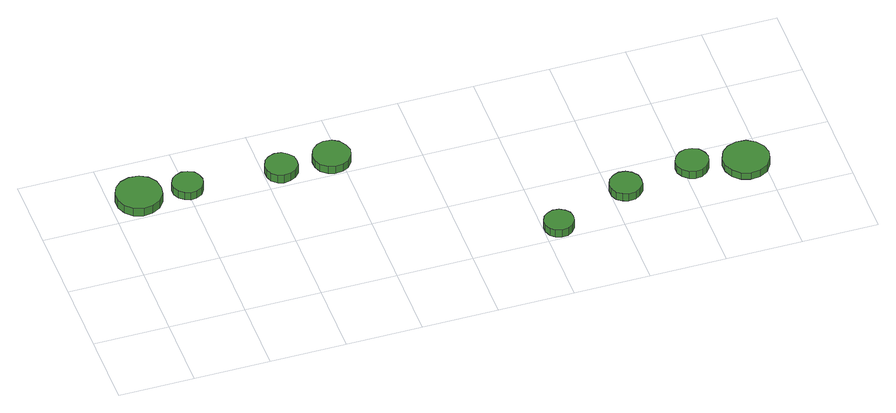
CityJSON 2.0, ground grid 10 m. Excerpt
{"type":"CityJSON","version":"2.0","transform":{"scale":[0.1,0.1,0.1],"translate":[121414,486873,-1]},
"CityObjects":{
"tree1":{"type":"SolitaryVegetationObject","attributes":{"function":"something"},"geometry":[{"type":"MultiSurface","lod":"1","boundaries":[[[0,1,2,3,4,5,6,7,8,9,10,11,12,13,14]],[[15,16,17,18,19,20,21,22,23,24,25,26,27,28,29]],[[0,29,28,1]],[[1,28,27,2]],[[2,27,26,3]],[[3,26,25,4]],[[4,25,24,5]],[[5,24,23,6]],[[6,23,22,7]],[[7,22,21,8]],[[8,21,20,9]],[[9,20,19,10]],[[10,19,18,11]],[[11,18,17,12]],[[12,17,16,13]],[[13,16,15,14]],[[14,15,29,0]]]}]},
"tree2":{"type":"SolitaryVegetationObject","attributes":{"function":"something"},"geometry":[{"type":"MultiSurface","lod":"1","boundaries":[[[30,31,32,33,34,35,36,37,38,39,40,41,42,43,44]],[[45,46,47,48,49,50,51,52,53,54,55,56,57,58,59]],[[30,59,58,31]],[[31,58,57,32]],[[32,57,56,33]],[[33,56,55,34]],[[34,55,54,35]],[[35,54,53,36]],[[36,53,52,37]],[[37,52,51,38]],[[38,51,50,39]],[[39,50,49,40]],[[40,49,48,41]],[[41,48,47,42]],[[42,47,46,43]],[[43,46,45,44]],[[44,45,59,30]]]}]},
"tree3":{"type":"SolitaryVegetationObject","attributes":{"function":"something"},"geometry":[{"type":"MultiSurface","lod":"1","boundaries":[[[60,61,62,63,64,65,66,67,68,69,70,71,72,73,74]],[[75,76,77,78,79,80,81,82,83,84,85,86,87,88,89]],[[60,89,88,61]],[[61,88,87,62]],[[62,87,86,63]],[[63,86,85,64]],[[64,85,84,65]],[[65,84,83,66]],[[66,83,82,67]],[[67,82,81,68]],[[68,81,80,69]],[[69,80,79,70]],[[70,79,78,71]],[[71,78,77,72]],[[72,77,76,73]],[[73,76,75,74]],[[74,75,89,60]]]}]},
"tree4":{"type":"SolitaryVegetationObject","attributes":{"function":"something"},"geometry":[{"type":"MultiSurface","lod":"1","boundaries":[[[90,91,92,93,94,95,96,97,98,99,100,101,102,103,104]],[[105,106,107,108,109,110,111,112,113,114,115,116,117,118,119]],[[90,119,118,91]],[[91,118,117,92]],[[92,117,116,93]],[[93,116,115,94]],[[94,115,114,95]],[[95,114,113,96]],[[96,113,112,97]],[[97,112,111,98]],[[98,111,110,99]],[[99,110,109,100]],[[100,109,108,101]],[[101,108,107,102]],[[102,107,106,103]],[[103,106,105,104]],[[104,105,119,90]]]}]},
"tree5":{"type":"SolitaryVegetationObject","attributes":{"function":"something"},"geometry":[{"type":"MultiSurface","lod":"1","boundaries":[[[120,121,122,123,124,125,126,127,128,129,130,131,132,133,134]],[[135,136,137,138,139,140,141,142,143,144,145,146,147,148,149]],[[120,149,148,121]],[[121,148,147,122]],[[122,147,146,123]],[[123,146,145,124]],[[124,145,144,125]],[[125,144,143,126]],[[126,143,142,127]],[[127,142,141,128]],[[128,141,140,129]],[[129,140,139,130]],[[130,139,138,131]],[[131,138,137,132]],[[132,137,136,133]],[[133,136,135,134]],[[134,135,149,120]]]}]},
"tree6":{"type":"SolitaryVegetationObject","attributes":{"function":"something"},"geometry":[{"type":"MultiSurface","lod":"1","boundaries":[[[150,151,152,153,154,155,156,157,158,159,160,161,162,163,164]],[[165,166,167,168,169,170,171,172,173,174,175,176,177,178,179]],[[150,179,178,151]],[[151,178,177,152]],[[152,177,176,153]],[[153,176,175,154]],[[154,175,174,155]],[[155,174,173,156]],[[156,173,172,157]],[[157,172,171,158]],[[158,171,170,159]],[[159,170,169,160]],[[160,169,168,161]],[[161,168,167,162]],[[162,167,166,163]],[[163,166,165,164]],[[164,165,179,150]]]}]},
"tree7":{"type":"SolitaryVegetationObject","attributes":{"function":"something"},"geometry":[{"type":"MultiSurface","lod":"1","boundaries":[[[180,181,182,183,184,185,186,187,188,189,190,191,192,193,194]],[[195,196,197,198,199,200,201,202,203,204,205,206,207,208,209]],[[180,209,208,181]],[[181,208,207,182]],[[182,207,206,183]],[[183,206,205,184]],[[184,205,204,185]],[[185,204,203,186]],[[186,203,202,187]],[[187,202,201,188]],[[188,201,200,189]],[[189,200,199,190]],[[190,199,198,191]],[[191,198,197,192]],[[192,197,196,193]],[[193,196,195,194]],[[194,195,209,180]]]}]},
"tree8":{"type":"SolitaryVegetationObject","attributes":{"function":"something"},"geometry":[{"type":"MultiSurface","lod":"1","boundaries":[[[210,211,212,213,214,215,216,217,218,219,220,221,222,223,224]],[[225,226,227,228,229,230,231,232,233,234,235,236,237,238,239]],[[210,239,238,211]],[[211,238,237,212]],[[212,237,236,213]],[[213,236,235,214]],[[214,235,234,215]],[[215,234,233,216]],[[216,233,232,217]],[[217,232,231,218]],[[218,231,230,219]],[[219,230,229,220]],[[220,229,228,221]],[[221,228,227,222]],[[222,227,226,223]],[[223,226,225,224]],[[224,225,239,210]]]}]}
},
"vertices":[
[64,226,27],[62,239,27],[55,249,27],[44,255,27],[31,256,27],[19,252,27],[10,244,27],[5,233,27],[5,220,27],[10,209,27],[19,200,27],[31,196,27],[44,198,27],[55,204,27],[62,214,27],[62,214,14],[55,204,14],[44,198,14],[31,196,14],[19,200,14],[10,209,14],[5,220,14],[5,233,14],[10,244,14],[19,252,14],[31,256,14],[44,255,14],[55,249,14],[62,239,14],[64,226,14],
[119,227,25],[117,235,25],[113,242,25],[105,246,25],[97,247,25],[89,244,25],[83,239,25],[79,231,25],[79,223,25],[83,215,25],[89,210,25],[97,207,25],[105,208,25],[113,212,25],[117,219,25],[117,219,13],[113,212,13],[105,208,13],[97,207,13],[89,210,13],[83,215,13],[79,223,13],[79,231,13],[83,239,13],[89,244,13],[97,247,13],[105,246,13],[113,242,13],[117,235,13],[119,227,13],
[241,222,25],[240,230,25],[234,237,25],[227,242,25],[218,243,25],[210,240,25],[203,234,25],[200,226,25],[200,217,25],[203,209,25],[210,203,25],[218,201,25],[227,202,25],[234,206,25],[240,213,25],[240,213,12],[234,206,12],[227,202,12],[218,201,12],[210,203,12],[203,209,12],[200,217,12],[200,226,12],[203,234,12],[210,240,12],[218,243,12],[227,242,12],[234,237,12],[240,230,12],[241,222,12],
[312,222,23],[309,232,23],[303,241,23],[295,246,23],[284,247,23],[275,244,23],[267,237,23],[263,227,23],[263,217,23],[267,208,23],[275,201,23],[284,198,23],[295,199,23],[303,204,23],[309,212,23],[309,212,11],[303,204,11],[295,199,11],[284,198,11],[275,201,11],[267,208,11],[263,217,11],[263,227,11],[267,237,11],[275,244,11],[284,247,11],[295,246,11],[303,241,11],[309,232,11],[312,222,11],
[539,22,19],[538,30,19],[533,36,19],[526,40,19],[518,41,19],[510,38,19],[504,33,19],[501,26,19],[501,18,19],[504,10,19],[510,5,19],[518,2,19],[526,3,19],[533,7,19],[538,14,19],[538,14,7],[533,7,7],[526,3,7],[518,2,7],[510,5,7],[504,10,7],[501,18,7],[501,26,7],[504,33,7],[510,38,7],[518,41,7],[526,40,7],[533,36,7],[538,30,7],[539,22,7],
[641,60,19],[640,68,19],[634,76,19],[627,80,19],[618,81,19],[610,78,19],[603,72,19],[600,64,19],[600,55,19],[603,47,19],[610,42,19],[618,39,19],[627,40,19],[634,44,19],[640,51,19],[640,51,7],[634,44,7],[627,40,7],[618,39,7],[610,42,7],[603,47,7],[600,55,7],[600,64,7],[603,72,7],[610,78,7],[618,81,7],[627,80,7],[634,76,7],[640,68,7],[641,60,7],
[734,74,19],[732,82,19],[727,90,19],[719,94,19],[710,95,19],[702,92,19],[695,86,19],[691,78,19],[691,69,19],[695,61,19],[702,55,19],[710,52,19],[719,53,19],[727,58,19],[732,65,19],[732,65,7],[727,58,7],[719,53,7],[710,52,7],[702,55,7],[695,61,7],[691,69,7],[691,78,7],[695,86,7],[702,92,7],[710,95,7],[719,94,7],[727,90,7],[732,82,7],[734,74,7],
[809,59,18],[806,71,18],[799,81,18],[788,88,18],[775,89,18],[763,85,18],[754,77,18],[749,65,18],[749,53,18],[754,41,18],[763,33,18],[775,29,18],[788,30,18],[799,36,18],[806,47,18],[806,47,7],[799,36,7],[788,30,7],[775,29,7],[763,33,7],[754,41,7],[749,53,7],[749,65,7],[754,77,7],[763,85,7],[775,89,7],[788,88,7],[799,81,7],[806,71,7],[809,59,7]
]}
